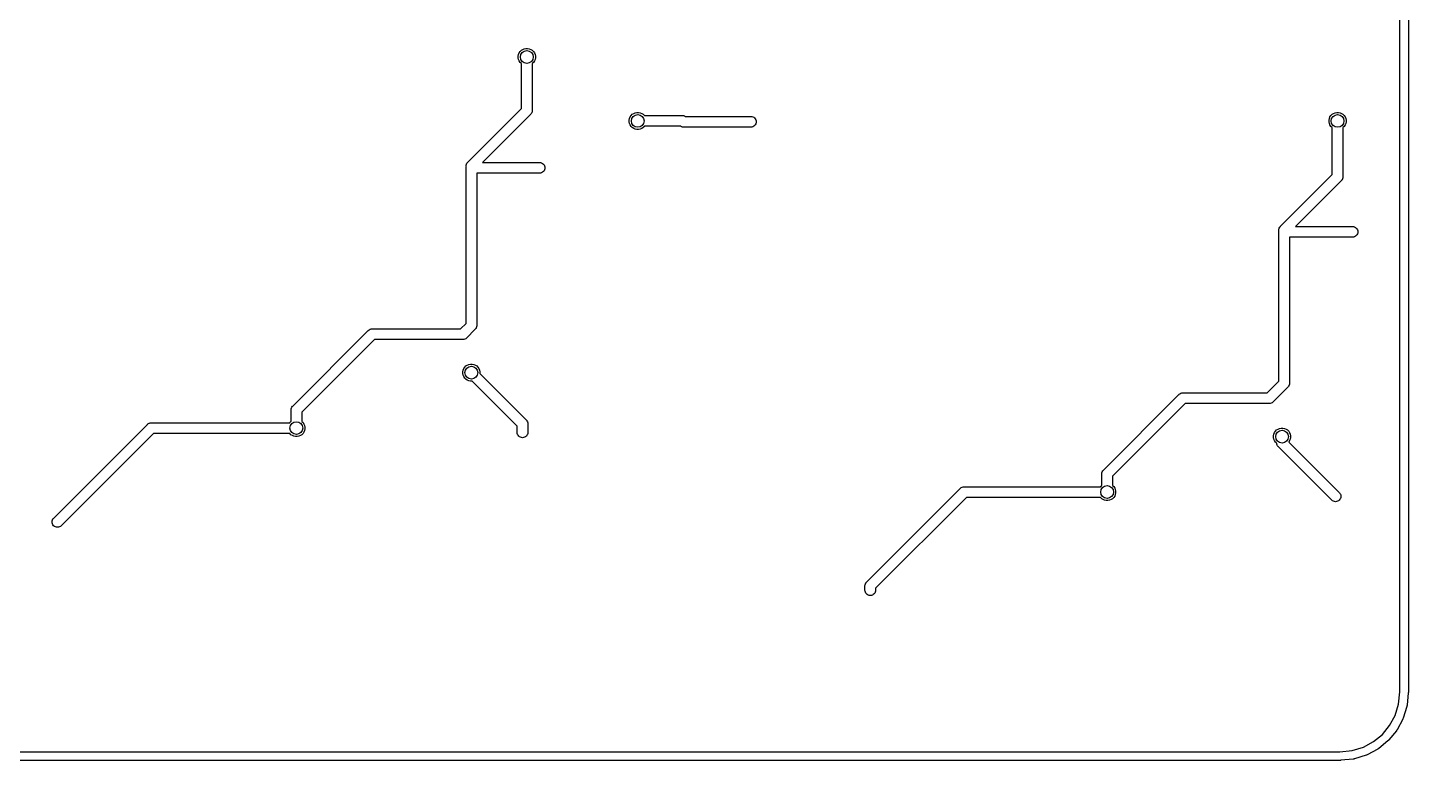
# Model space of a CAD drawing. Extents: x 0.4 to 11.3, y -7.9 to -0.4.
# Drawn here: x 7.606 to 8.88, y -4.759 to -4.083 of the extents above; entities that cross this region are included whole.
import ezdxf

# ---------------------------------------------------------------- set-up
doc = ezdxf.new("R2010")
doc.units = 0
doc.header["$MEASUREMENT"] = 0
doc.layers.add('BLACK', color=7, linetype='CONTINUOUS')

msp = doc.modelspace()

# ---------------------------------------------------------------- linework, layer by layer
at = {"layer": 'BLACK', "linetype": 'CONTINUOUS'}
for p, q in [((8.88031, -1.71038), (8.88031, -4.69606)), ((8.87244, -4.32296), (8.87244, -3.94967)), ((8.05906, -4.10946), (8.05936, -4.10794)), ((8.05906, -4.11101), (8.05906, -4.10946)), ((8.05936, -4.11253), (8.05906, -4.11101)), ((8.05936, -4.10794), (8.05995, -4.10651)), ((8.05995, -4.11397), (8.05936, -4.11253)), ((8.05995, -4.10651), (8.06081, -4.10522)), ((8.06081, -4.11526), (8.05995, -4.11397)), ((8.06081, -4.10522), (8.06191, -4.10412)), ((8.06191, -4.10412), (8.0632, -4.10326)), ((8.0632, -4.10326), (8.06463, -4.10266)), ((8.06463, -4.10266), (8.06615, -4.10236)), ((8.06615, -4.10236), (8.0677, -4.10236)), ((8.0677, -4.10236), (8.06923, -4.10266)), ((8.06923, -4.10266), (8.07066, -4.10326)), ((8.07066, -4.10326), (8.07195, -4.10412)), ((8.07195, -4.10412), (8.07305, -4.10522)), ((8.07305, -4.10522), (8.07391, -4.10651)), ((8.07391, -4.11397), (8.07305, -4.11526)), ((8.07391, -4.10651), (8.0745, -4.10794)), ((8.0745, -4.11253), (8.07391, -4.11397)), ((8.0745, -4.10794), (8.0748, -4.10946)), ((8.0748, -4.11101), (8.0745, -4.11253)), ((8.0748, -4.10946), (8.0748, -4.11101)), ((8.06191, -4.11635), (8.06081, -4.11526)), ((8.06201, -4.11642), (8.06191, -4.11635)), ((8.06201, -4.1578), (8.06201, -4.11642)), ((8.07195, -4.11635), (8.07185, -4.11642)), ((8.07185, -4.11642), (8.07185, -4.1596)), ((8.07305, -4.11526), (8.07195, -4.11635)), ((8.01244, -4.20737), (8.06201, -4.1578)), ((8.07024, -4.16349), (8.02605, -4.20768)), ((8.07043, -4.16334), (8.07024, -4.16349)), ((8.07058, -4.16315), (8.07043, -4.16334)), ((8.07104, -4.16259), (8.07058, -4.16315)), ((8.07058, -4.16315), (8.07058, -4.16315)), ((8.0715, -4.16173), (8.07104, -4.16259)), ((8.07159, -4.16142), (8.0715, -4.16173)), ((8.07178, -4.16081), (8.07159, -4.16142)), ((8.07185, -4.16008), (8.07178, -4.16081)), ((8.07185, -4.1596), (8.07187, -4.15984)), ((8.07187, -4.15984), (8.07185, -4.16008)), ((8.07185, -4.16008), (8.07185, -4.16008)), ((8.16172, -4.16699), (8.16231, -4.16556)), ((8.16231, -4.16556), (8.16318, -4.16427)), ((8.16318, -4.16427), (8.16427, -4.16318)), ((8.16427, -4.16318), (8.16556, -4.16231)), ((8.16556, -4.16231), (8.16699, -4.16172)), ((8.16699, -4.16172), (8.16852, -4.16142)), ((8.16852, -4.16142), (8.17007, -4.16142)), ((8.17007, -4.16142), (8.17159, -4.16172)), ((8.17159, -4.16172), (8.17302, -4.16231)), ((8.17302, -4.16231), (8.17431, -4.16318)), ((8.17431, -4.16318), (8.17541, -4.16427)), ((8.17541, -4.16427), (8.17547, -4.16437)), ((8.17547, -4.16437), (8.21039, -4.16437)), ((8.21039, -4.16437), (8.21063, -4.16435)), ((8.21063, -4.16435), (8.21087, -4.16437)), ((8.21087, -4.16437), (8.21087, -4.16437)), ((8.21087, -4.16437), (8.21159, -4.16444)), ((8.21159, -4.16444), (8.21252, -4.16472)), ((8.21252, -4.16472), (8.21334, -4.16516)), ((8.21334, -4.16516), (8.27386, -4.16516)), ((8.27386, -4.16516), (8.27459, -4.16523)), ((8.27459, -4.16523), (8.27551, -4.16551)), ((8.27551, -4.16551), (8.27637, -4.16597)), ((8.80739, -4.16699), (8.80798, -4.16556)), ((8.80798, -4.16556), (8.80884, -4.16427)), ((8.80884, -4.16427), (8.80994, -4.16318)), ((8.80994, -4.16318), (8.81123, -4.16231)), ((8.81123, -4.16231), (8.81266, -4.16172)), ((8.81266, -4.16172), (8.81419, -4.16142)), ((8.81419, -4.16142), (8.81574, -4.16142)), ((8.81574, -4.16142), (8.81726, -4.16172)), ((8.81726, -4.16172), (8.81869, -4.16231)), ((8.81869, -4.16231), (8.81998, -4.16318)), ((8.81998, -4.16318), (8.82108, -4.16427)), ((8.82108, -4.16427), (8.82194, -4.16556)), ((8.82194, -4.16556), (8.82253, -4.16699)), ((8.16142, -4.16852), (8.16172, -4.16699)), ((8.16142, -4.17007), (8.16142, -4.16852)), ((8.16172, -4.17159), (8.16142, -4.17007)), ((8.16231, -4.17302), (8.16172, -4.17159)), ((8.16318, -4.17431), (8.16231, -4.17302)), ((8.16427, -4.17541), (8.16318, -4.17431)), ((8.16556, -4.17627), (8.16427, -4.17541)), ((8.16699, -4.17686), (8.16556, -4.17627)), ((8.16852, -4.17717), (8.16699, -4.17686)), ((8.17007, -4.17717), (8.16852, -4.17717)), ((8.17159, -4.17686), (8.17007, -4.17717)), ((8.17302, -4.17627), (8.17159, -4.17686)), ((8.17431, -4.17541), (8.17302, -4.17627)), ((8.17541, -4.17431), (8.17431, -4.17541)), ((8.17547, -4.17421), (8.17541, -4.17431)), ((8.20871, -4.17421), (8.17547, -4.17421)), ((8.20952, -4.17465), (8.20871, -4.17421)), ((8.21045, -4.17493), (8.20952, -4.17465)), ((8.21118, -4.175), (8.21045, -4.17493)), ((8.21142, -4.17502), (8.21118, -4.175)), ((8.21118, -4.175), (8.21118, -4.175)), ((8.21166, -4.175), (8.21142, -4.17502)), ((8.27386, -4.175), (8.21166, -4.175)), ((8.27459, -4.17493), (8.27386, -4.175)), ((8.27551, -4.17465), (8.27459, -4.17493)), ((8.27637, -4.17419), (8.27551, -4.17465)), ((8.27637, -4.16597), (8.27712, -4.16658)), ((8.27712, -4.17358), (8.27637, -4.17419)), ((8.27712, -4.16658), (8.27773, -4.16733)), ((8.27773, -4.17283), (8.27712, -4.17358)), ((8.27773, -4.16733), (8.27819, -4.16819)), ((8.27819, -4.17197), (8.27773, -4.17283)), ((8.27819, -4.16819), (8.27847, -4.16911)), ((8.27847, -4.17104), (8.27819, -4.17197)), ((8.27847, -4.16911), (8.27857, -4.17008)), ((8.27857, -4.17008), (8.27847, -4.17104)), ((8.80709, -4.16852), (8.80739, -4.16699)), ((8.80709, -4.17007), (8.80709, -4.16852)), ((8.80739, -4.17159), (8.80709, -4.17007)), ((8.80798, -4.17302), (8.80739, -4.17159)), ((8.80884, -4.17431), (8.80798, -4.17302)), ((8.80994, -4.17541), (8.80884, -4.17431)), ((8.81004, -4.17547), (8.80994, -4.17541)), ((8.81004, -4.21883), (8.81004, -4.17547)), ((8.81998, -4.17541), (8.81988, -4.17547)), ((8.81988, -4.17547), (8.81988, -4.22063)), ((8.82108, -4.17431), (8.81998, -4.17541)), ((8.82194, -4.17302), (8.82108, -4.17431)), ((8.82253, -4.17159), (8.82194, -4.17302)), ((8.82253, -4.16699), (8.82283, -4.16852)), ((8.82283, -4.17007), (8.82253, -4.17159)), ((8.82283, -4.16852), (8.82283, -4.17007)), ((8.0108, -4.21102), (8.01083, -4.21078)), ((8.01083, -4.21126), (8.0108, -4.21102)), ((8.01083, -4.21078), (8.0109, -4.21006)), ((8.01083, -4.21078), (8.01083, -4.21078)), ((8.01083, -4.35623), (8.01083, -4.21126)), ((8.0109, -4.21006), (8.01118, -4.20913)), ((8.01118, -4.20913), (8.01164, -4.20828)), ((8.01164, -4.20828), (8.01225, -4.20753)), ((8.01225, -4.20753), (8.01244, -4.20737)), ((8.02605, -4.20768), (8.07898, -4.20768)), ((8.07898, -4.20768), (8.0797, -4.20775)), ((8.0797, -4.20775), (8.08063, -4.20803)), ((8.08063, -4.20803), (8.08149, -4.20849)), ((8.08149, -4.21671), (8.08063, -4.21717)), ((8.08149, -4.20849), (8.08224, -4.2091)), ((8.08224, -4.2161), (8.08149, -4.21671)), ((8.08224, -4.2091), (8.08285, -4.20985)), ((8.08285, -4.21535), (8.08224, -4.2161)), ((8.08285, -4.20985), (8.08331, -4.21071)), ((8.08331, -4.21449), (8.08285, -4.21535)), ((8.08331, -4.21071), (8.08359, -4.21163)), ((8.08359, -4.21356), (8.08331, -4.21449)), ((8.08359, -4.21163), (8.08369, -4.2126)), ((8.08369, -4.2126), (8.08359, -4.21356)), ((8.07898, -4.21752), (8.02067, -4.21752)), ((8.02067, -4.21752), (8.02067, -4.35803)), ((8.0797, -4.21745), (8.07898, -4.21752)), ((8.08063, -4.21717), (8.0797, -4.21745)), ((8.76244, -4.26643), (8.81004, -4.21883)), ((8.81827, -4.22452), (8.77605, -4.26673)), ((8.81846, -4.22436), (8.81827, -4.22452)), ((8.81867, -4.22411), (8.81846, -4.22436)), ((8.81907, -4.22361), (8.81867, -4.22411)), ((8.81953, -4.22276), (8.81907, -4.22361)), ((8.81956, -4.22265), (8.81953, -4.22276)), ((8.81981, -4.22183), (8.81956, -4.22265)), ((8.81988, -4.22111), (8.81981, -4.22183)), ((8.81988, -4.22063), (8.81991, -4.22087)), ((8.81991, -4.22087), (8.81988, -4.22111)), ((8.81988, -4.22111), (8.81988, -4.22111)), ((8.76118, -4.26819), (8.76164, -4.26733)), ((8.76164, -4.26733), (8.76225, -4.26658)), ((8.76225, -4.26658), (8.76244, -4.26643)), ((8.77605, -4.26673), (8.82898, -4.26673)), ((8.82898, -4.26673), (8.8297, -4.2668)), ((8.8297, -4.2668), (8.83063, -4.26708)), ((8.83063, -4.26708), (8.83149, -4.26754)), ((8.83149, -4.26754), (8.83224, -4.26816)), ((8.7608, -4.27008), (8.76083, -4.26984)), ((8.76083, -4.27032), (8.7608, -4.27008)), ((8.76083, -4.26984), (8.7609, -4.26911)), ((8.76083, -4.26984), (8.76083, -4.26984)), ((8.76083, -4.40938), (8.76083, -4.27032)), ((8.7609, -4.26911), (8.76118, -4.26819)), ((8.82898, -4.27657), (8.77067, -4.27657)), ((8.77067, -4.27657), (8.77067, -4.41118)), ((8.8297, -4.2765), (8.82898, -4.27657)), ((8.83063, -4.27622), (8.8297, -4.2765)), ((8.83149, -4.27577), (8.83063, -4.27622)), ((8.83224, -4.27515), (8.83149, -4.27577)), ((8.83224, -4.26816), (8.83285, -4.26891)), ((8.83285, -4.2744), (8.83224, -4.27515)), ((8.83285, -4.26891), (8.83331, -4.26976)), ((8.83331, -4.27355), (8.83285, -4.2744)), ((8.83331, -4.26976), (8.83359, -4.27069)), ((8.83359, -4.27262), (8.83331, -4.27355)), ((8.83359, -4.27069), (8.83369, -4.27165)), ((8.83369, -4.27165), (8.83359, -4.27262)), ((8.87244, -4.69625), (8.87244, -4.32296)), ((8.87244, -4.32296), (8.87244, -4.32296)), ((8.00584, -4.36122), (8.01083, -4.35623)), ((7.85102, -4.4324), (7.92059, -4.36283)), ((7.92059, -4.36283), (7.92075, -4.36265)), ((7.92075, -4.36265), (7.92107, -4.36238)), ((7.92107, -4.36238), (7.92149, -4.36203)), ((7.92149, -4.36203), (7.92235, -4.36157)), ((7.92235, -4.36157), (7.92328, -4.36129)), ((7.92328, -4.36129), (7.924, -4.36122)), ((7.924, -4.36122), (7.92424, -4.3612)), ((7.924, -4.36122), (7.924, -4.36122)), ((7.92424, -4.3612), (7.92448, -4.36122)), ((7.92448, -4.36122), (8.00584, -4.36122)), ((8.01137, -4.36964), (8.01062, -4.37025)), ((8.01152, -4.36945), (8.01137, -4.36964)), ((8.01906, -4.36192), (8.01152, -4.36945)), ((8.01924, -4.36176), (8.01906, -4.36192)), ((8.01963, -4.36129), (8.01924, -4.36176)), ((8.01986, -4.36102), (8.01963, -4.36129)), ((8.02032, -4.36016), (8.01986, -4.36102)), ((8.0206, -4.35923), (8.02032, -4.36016)), ((8.02067, -4.35851), (8.0206, -4.35923)), ((8.02067, -4.35803), (8.02069, -4.35827)), ((8.02069, -4.35827), (8.02067, -4.35851)), ((8.02067, -4.35851), (8.02067, -4.35851)), ((7.92628, -4.37106), (7.85925, -4.43809)), ((8.00763, -4.37106), (7.92628, -4.37106)), ((8.00787, -4.37109), (8.00763, -4.37106)), ((8.00812, -4.37106), (8.00787, -4.37109)), ((8.00884, -4.37099), (8.00812, -4.37106)), ((8.00812, -4.37106), (8.00812, -4.37106)), ((8.00977, -4.37071), (8.00884, -4.37099)), ((8.01062, -4.37025), (8.00977, -4.37071)), ((8.01073, -4.39546), (8.01202, -4.3946)), ((8.01202, -4.3946), (8.01345, -4.394)), ((8.01345, -4.394), (8.01497, -4.3937)), ((8.01497, -4.3937), (8.01652, -4.3937)), ((8.01652, -4.3937), (8.01804, -4.394)), ((8.01804, -4.394), (8.01948, -4.3946)), ((8.01948, -4.3946), (8.02077, -4.39546)), ((8.00787, -4.4008), (8.00818, -4.39928)), ((8.00787, -4.40235), (8.00787, -4.4008)), ((8.00818, -4.40387), (8.00787, -4.40235)), ((8.00818, -4.39928), (8.00877, -4.39785)), ((8.00877, -4.4053), (8.00818, -4.40387)), ((8.00877, -4.39785), (8.00963, -4.39656)), ((8.00963, -4.40659), (8.00877, -4.4053)), ((8.00963, -4.39656), (8.01073, -4.39546)), ((8.01073, -4.40769), (8.00963, -4.40659)), ((8.01202, -4.40855), (8.01073, -4.40769)), ((8.02077, -4.39546), (8.02186, -4.39656)), ((8.02186, -4.39656), (8.02273, -4.39785)), ((8.02273, -4.39785), (8.02332, -4.39928)), ((8.02332, -4.39928), (8.02362, -4.4008)), ((8.02362, -4.40235), (8.0236, -4.40247)), ((8.0236, -4.40247), (8.0663, -4.44517)), ((8.02362, -4.4008), (8.02362, -4.40235)), ((8.01345, -4.40915), (8.01202, -4.40855)), ((8.01497, -4.40945), (8.01345, -4.40915)), ((8.01652, -4.40945), (8.01497, -4.40945)), ((8.01664, -4.40943), (8.01652, -4.40945)), ((8.05807, -4.45086), (8.01664, -4.40943)), ((8.66953, -4.42109), (8.67038, -4.42063)), ((8.67038, -4.42063), (8.67131, -4.42035)), ((8.67131, -4.42035), (8.67203, -4.42028)), ((8.67203, -4.42028), (8.67227, -4.42025)), ((8.67203, -4.42028), (8.67203, -4.42028)), ((8.67227, -4.42025), (8.67251, -4.42028)), ((8.67251, -4.42028), (8.74993, -4.42028)), ((8.74993, -4.42028), (8.76083, -4.40938)), ((8.76906, -4.41507), (8.75562, -4.42851)), ((8.76924, -4.41491), (8.76906, -4.41507)), ((8.7694, -4.41473), (8.76924, -4.41491)), ((8.76986, -4.41416), (8.7694, -4.41473)), ((8.77032, -4.41331), (8.76986, -4.41416)), ((8.77036, -4.41316), (8.77032, -4.41331)), ((8.7706, -4.41238), (8.77036, -4.41316)), ((8.77067, -4.41166), (8.7706, -4.41238)), ((8.77067, -4.41118), (8.77069, -4.41142)), ((8.77069, -4.41142), (8.77067, -4.41166)), ((8.77067, -4.41166), (8.77067, -4.41166)), ((7.84976, -4.43416), (7.85022, -4.43331)), ((7.85022, -4.43331), (7.85083, -4.43256)), ((7.85083, -4.43256), (7.85102, -4.4324)), ((8.59905, -4.49146), (8.66862, -4.42189)), ((8.67431, -4.43012), (8.60728, -4.49715)), ((8.66862, -4.42189), (8.66878, -4.4217)), ((8.66878, -4.4217), (8.66896, -4.42155)), ((8.66896, -4.42155), (8.66953, -4.42109)), ((8.66896, -4.42155), (8.66896, -4.42155)), ((8.75173, -4.43012), (8.67431, -4.43012)), ((8.75197, -4.43014), (8.75173, -4.43012)), ((8.75221, -4.43012), (8.75197, -4.43014)), ((8.75293, -4.43005), (8.75221, -4.43012)), ((8.75221, -4.43012), (8.75221, -4.43012)), ((8.75386, -4.42977), (8.75293, -4.43005)), ((8.75472, -4.42931), (8.75386, -4.42977)), ((8.75547, -4.42869), (8.75472, -4.42931)), ((8.75562, -4.42851), (8.75547, -4.42869)), ((7.84939, -4.43605), (7.84941, -4.43581)), ((7.84941, -4.43629), (7.84939, -4.43605)), ((7.84941, -4.43581), (7.84948, -4.43509)), ((7.84941, -4.43581), (7.84941, -4.43581)), ((7.84941, -4.44657), (7.84941, -4.43629)), ((7.84948, -4.43509), (7.84976, -4.43416)), ((7.85925, -4.43809), (7.85925, -4.44657)), ((8.0663, -4.44517), (8.06649, -4.44532)), ((8.06649, -4.44532), (8.06664, -4.44551)), ((8.06664, -4.44551), (8.06664, -4.44551)), ((8.06664, -4.44551), (8.06695, -4.44589)), ((8.06695, -4.44589), (8.0671, -4.44607)), ((8.0671, -4.44607), (8.06756, -4.44693)), ((7.63021, -4.53606), (7.71682, -4.44945)), ((7.72251, -4.45768), (7.63717, -4.54302)), ((7.71682, -4.44945), (7.71698, -4.44926)), ((7.71698, -4.44926), (7.7173, -4.44899)), ((7.7173, -4.44899), (7.71773, -4.44864)), ((7.71773, -4.44864), (7.71858, -4.44819)), ((7.71858, -4.44819), (7.71866, -4.44816)), ((7.71866, -4.44816), (7.71951, -4.44791)), ((7.71951, -4.44791), (7.72023, -4.44783)), ((7.72023, -4.44783), (7.72047, -4.44781)), ((7.72023, -4.44783), (7.72023, -4.44783)), ((7.72047, -4.44781), (7.72071, -4.44783)), ((7.72071, -4.44783), (7.84815, -4.44783)), ((7.84815, -4.45768), (7.72251, -4.45768)), ((7.84815, -4.44783), (7.84821, -4.44774)), ((7.84821, -4.45778), (7.84815, -4.45768)), ((7.84821, -4.44774), (7.84931, -4.44664)), ((7.84931, -4.45887), (7.84821, -4.45778)), ((7.84931, -4.44664), (7.84941, -4.44657)), ((7.8506, -4.45973), (7.84931, -4.45887)), ((7.85935, -4.45887), (7.85806, -4.45973)), ((7.85925, -4.44657), (7.85935, -4.44664)), ((7.85935, -4.44664), (7.86045, -4.44774)), ((7.86045, -4.45778), (7.85935, -4.45887)), ((7.86045, -4.44774), (7.86131, -4.44903)), ((7.86131, -4.45649), (7.86045, -4.45778)), ((7.86131, -4.44903), (7.8619, -4.45046)), ((7.8619, -4.45505), (7.86131, -4.45649)), ((7.8619, -4.45046), (7.8622, -4.45198)), ((7.8622, -4.45353), (7.8619, -4.45505)), ((7.8622, -4.45198), (7.8622, -4.45353)), ((8.05807, -4.45693), (8.05807, -4.45086)), ((8.05814, -4.45766), (8.05807, -4.45693)), ((8.05842, -4.45859), (8.05814, -4.45766)), ((8.05888, -4.45944), (8.05842, -4.45859)), ((8.06756, -4.45859), (8.0671, -4.45944)), ((8.06756, -4.44693), (8.06784, -4.44785)), ((8.06784, -4.45766), (8.06756, -4.45859)), ((8.06784, -4.44785), (8.06791, -4.44858)), ((8.06791, -4.45693), (8.06784, -4.45766)), ((8.06791, -4.44858), (8.06791, -4.44858)), ((8.06791, -4.44858), (8.06794, -4.44882)), ((8.06794, -4.44882), (8.06791, -4.44906)), ((8.06791, -4.44906), (8.06791, -4.45693)), ((8.75591, -4.45985), (8.75621, -4.45833)), ((8.75621, -4.45833), (8.7568, -4.4569)), ((8.7568, -4.4569), (8.75766, -4.45561)), ((8.75766, -4.45561), (8.75876, -4.45451)), ((8.75876, -4.45451), (8.76005, -4.45365)), ((8.76005, -4.45365), (8.76148, -4.45306)), ((8.76148, -4.45306), (8.763, -4.45276)), ((8.763, -4.45276), (8.76456, -4.45276)), ((8.76456, -4.45276), (8.76608, -4.45306)), ((8.76608, -4.45306), (8.76751, -4.45365)), ((8.76751, -4.45365), (8.7688, -4.45451)), ((8.7688, -4.45451), (8.7699, -4.45561)), ((8.7699, -4.45561), (8.77076, -4.4569)), ((8.77076, -4.4569), (8.77135, -4.45833)), ((8.77135, -4.45833), (8.77165, -4.45985)), ((7.85203, -4.46033), (7.8506, -4.45973)), ((7.85356, -4.46063), (7.85203, -4.46033)), ((7.85511, -4.46063), (7.85356, -4.46063)), ((7.85663, -4.46033), (7.85511, -4.46063)), ((7.85806, -4.45973), (7.85663, -4.46033)), ((8.0595, -4.46019), (8.05888, -4.45944)), ((8.06024, -4.4608), (8.0595, -4.46019)), ((8.0611, -4.46126), (8.06024, -4.4608)), ((8.06203, -4.46154), (8.0611, -4.46126)), ((8.06299, -4.46164), (8.06203, -4.46154)), ((8.06396, -4.46154), (8.06299, -4.46164)), ((8.06488, -4.46126), (8.06396, -4.46154)), ((8.06574, -4.4608), (8.06488, -4.46126)), ((8.06649, -4.46019), (8.06574, -4.4608)), ((8.0671, -4.45944), (8.06649, -4.46019)), ((8.75591, -4.46141), (8.75591, -4.45985)), ((8.75621, -4.46293), (8.75591, -4.46141)), ((8.7568, -4.46436), (8.75621, -4.46293)), ((8.75766, -4.46565), (8.7568, -4.46436)), ((8.75876, -4.46675), (8.75766, -4.46565)), ((8.75886, -4.46681), (8.75876, -4.46675)), ((8.75893, -4.4675), (8.75886, -4.46681)), ((8.75921, -4.46843), (8.75893, -4.4675)), ((8.75967, -4.46928), (8.75921, -4.46843)), ((8.76013, -4.46984), (8.75967, -4.46928)), ((8.76028, -4.47003), (8.76013, -4.46984)), ((8.76047, -4.47019), (8.76028, -4.47003)), ((8.80968, -4.5194), (8.76047, -4.47019)), ((8.7699, -4.46565), (8.76987, -4.46567)), ((8.76987, -4.46567), (8.81664, -4.51244)), ((8.77076, -4.46436), (8.7699, -4.46565)), ((8.77135, -4.46293), (8.77076, -4.46436)), ((8.77165, -4.46141), (8.77135, -4.46293)), ((8.77165, -4.45985), (8.77165, -4.46141)), ((8.59742, -4.49511), (8.59744, -4.49487)), ((8.59744, -4.49535), (8.59742, -4.49511)), ((8.59744, -4.49487), (8.59751, -4.49414)), ((8.59744, -4.49487), (8.59744, -4.49487)), ((8.59744, -4.50563), (8.59744, -4.49535)), ((8.59751, -4.49414), (8.59779, -4.49322)), ((8.59779, -4.49322), (8.59825, -4.49236)), ((8.59825, -4.49236), (8.59887, -4.49161)), ((8.59887, -4.49161), (8.59905, -4.49146)), ((8.38055, -4.59477), (8.46682, -4.5085)), ((8.46682, -4.5085), (8.46698, -4.50831)), ((8.46698, -4.50831), (8.46716, -4.50816)), ((8.46716, -4.50816), (8.46773, -4.5077)), ((8.46716, -4.50816), (8.46716, -4.50816)), ((8.46773, -4.5077), (8.46858, -4.50724)), ((8.46858, -4.50724), (8.46951, -4.50696)), ((8.46951, -4.50696), (8.47023, -4.50689)), ((8.47023, -4.50689), (8.47047, -4.50687)), ((8.47023, -4.50689), (8.47023, -4.50689)), ((8.47047, -4.50687), (8.47071, -4.50689)), ((8.47071, -4.50689), (8.59618, -4.50689)), ((8.59618, -4.50689), (8.59625, -4.50679)), ((8.59625, -4.50679), (8.59734, -4.50569)), ((8.59734, -4.50569), (8.59744, -4.50563)), ((8.60728, -4.49715), (8.60728, -4.50563)), ((8.60728, -4.50563), (8.60738, -4.50569)), ((8.60738, -4.50569), (8.60848, -4.50679)), ((8.60848, -4.50679), (8.60934, -4.50808)), ((8.60934, -4.50808), (8.60993, -4.50951)), ((8.60993, -4.50951), (8.61024, -4.51104)), ((8.47251, -4.51673), (8.38878, -4.60046)), ((8.59618, -4.51673), (8.47251, -4.51673)), ((8.59625, -4.51683), (8.59618, -4.51673)), ((8.59734, -4.51793), (8.59625, -4.51683)), ((8.59863, -4.51879), (8.59734, -4.51793)), ((8.60007, -4.51938), (8.59863, -4.51879)), ((8.60159, -4.51968), (8.60007, -4.51938)), ((8.60314, -4.51968), (8.60159, -4.51968)), ((8.60466, -4.51938), (8.60314, -4.51968)), ((8.60609, -4.51879), (8.60466, -4.51938)), ((8.60738, -4.51793), (8.60609, -4.51879)), ((8.60848, -4.51683), (8.60738, -4.51793)), ((8.60934, -4.51554), (8.60848, -4.51683)), ((8.60993, -4.51411), (8.60934, -4.51554)), ((8.61024, -4.51259), (8.60993, -4.51411)), ((8.61024, -4.51104), (8.61024, -4.51259)), ((8.81024, -4.51986), (8.80968, -4.5194)), ((8.8111, -4.52032), (8.81024, -4.51986)), ((8.81203, -4.5206), (8.8111, -4.52032)), ((8.81299, -4.52069), (8.81203, -4.5206)), ((8.81396, -4.5206), (8.81299, -4.52069)), ((8.81488, -4.52032), (8.81396, -4.5206)), ((8.81574, -4.51986), (8.81488, -4.52032)), ((8.81649, -4.51924), (8.81574, -4.51986)), ((8.8171, -4.5185), (8.81649, -4.51924)), ((8.81664, -4.51244), (8.8171, -4.513)), ((8.8171, -4.513), (8.81756, -4.51386)), ((8.81756, -4.51764), (8.8171, -4.5185)), ((8.81756, -4.51386), (8.81784, -4.51478)), ((8.81784, -4.51671), (8.81756, -4.51764)), ((8.81784, -4.51478), (8.81794, -4.51575)), ((8.81794, -4.51575), (8.81784, -4.51671)), ((7.62891, -4.53937), (7.62901, -4.53841)), ((7.62901, -4.54033), (7.62891, -4.53937)), ((7.62901, -4.53841), (7.62929, -4.53748)), ((7.62929, -4.54126), (7.62901, -4.54033)), ((7.62929, -4.53748), (7.62975, -4.53662)), ((7.62975, -4.54212), (7.62929, -4.54126)), ((7.62975, -4.53662), (7.63021, -4.53606)), ((7.63036, -4.54287), (7.62975, -4.54212)), ((7.63111, -4.54348), (7.63036, -4.54287)), ((7.63197, -4.54394), (7.63111, -4.54348)), ((7.63289, -4.54422), (7.63197, -4.54394)), ((7.63386, -4.54432), (7.63289, -4.54422)), ((7.63482, -4.54422), (7.63386, -4.54432)), ((7.63575, -4.54394), (7.63482, -4.54422)), ((7.63661, -4.54348), (7.63575, -4.54394)), ((7.63717, -4.54302), (7.63661, -4.54348)), ((8.37891, -4.59843), (8.37894, -4.59818)), ((8.37894, -4.59867), (8.37891, -4.59843)), ((8.37894, -4.59818), (8.37901, -4.59746)), ((8.37894, -4.59818), (8.37894, -4.59818)), ((8.37894, -4.6026), (8.37894, -4.59867)), ((8.37901, -4.59746), (8.37902, -4.59743)), ((8.37902, -4.59743), (8.37929, -4.59653)), ((8.37929, -4.59653), (8.37975, -4.59568)), ((8.37975, -4.59568), (8.38021, -4.59512)), ((8.38021, -4.59512), (8.38036, -4.59493)), ((8.38021, -4.59512), (8.38021, -4.59512)), ((8.38036, -4.59493), (8.38055, -4.59477)), ((8.37901, -4.60333), (8.37894, -4.6026)), ((8.37929, -4.60425), (8.37901, -4.60333)), ((8.37975, -4.60511), (8.37929, -4.60425)), ((8.38036, -4.60586), (8.37975, -4.60511)), ((8.38111, -4.60647), (8.38036, -4.60586)), ((8.38197, -4.60693), (8.38111, -4.60647)), ((8.38289, -4.60721), (8.38197, -4.60693)), ((8.38386, -4.60731), (8.38289, -4.60721)), ((8.38482, -4.60721), (8.38386, -4.60731)), ((8.38575, -4.60693), (8.38482, -4.60721)), ((8.38661, -4.60647), (8.38575, -4.60693)), ((8.38735, -4.60586), (8.38661, -4.60647)), ((8.38797, -4.60511), (8.38735, -4.60586)), ((8.38843, -4.60425), (8.38797, -4.60511)), ((8.38871, -4.60333), (8.38843, -4.60425)), ((8.38878, -4.6026), (8.38871, -4.60333)), ((8.38878, -4.60046), (8.38878, -4.6026)), ((8.8713, -4.70757), (8.87244, -4.69625)), ((8.88026, -4.69722), (8.87911, -4.70857)), ((8.8803, -4.69683), (8.88026, -4.69722)), ((8.88026, -4.69722), (8.88026, -4.69722)), ((8.88031, -4.69665), (8.8803, -4.69683)), ((8.88031, -4.69606), (8.88032, -4.69607)), ((8.88032, -4.69607), (8.88031, -4.6964)), ((8.88031, -4.6964), (8.88031, -4.69664)), ((8.88031, -4.69664), (8.88031, -4.69664)), ((8.88031, -4.69664), (8.88031, -4.69665)), ((8.8681, -4.71791), (8.8713, -4.70757)), ((8.87888, -4.7097), (8.87556, -4.72043)), ((8.87896, -4.70951), (8.87888, -4.7097)), ((8.87904, -4.70914), (8.87896, -4.70951)), ((8.87911, -4.70877), (8.87904, -4.70914)), ((8.87911, -4.70857), (8.87911, -4.70877)), ((8.86302, -4.72726), (8.8681, -4.71791)), ((8.87511, -4.72149), (8.86986, -4.73118)), ((8.87522, -4.72133), (8.87511, -4.72149)), ((8.87529, -4.72115), (8.87522, -4.72133)), ((8.87552, -4.72062), (8.87529, -4.72115)), ((8.87529, -4.72115), (8.87529, -4.72115)), ((8.87556, -4.72043), (8.87552, -4.72062)), ((8.84814, -4.74214), (8.85629, -4.73542)), ((8.85629, -4.73542), (8.86302, -4.72726)), ((8.86921, -4.73214), (8.86226, -4.74056)), ((8.86934, -4.732), (8.86921, -4.73214)), ((8.86945, -4.73184), (8.86934, -4.732)), ((8.86946, -4.73183), (8.86945, -4.73184)), ((8.86957, -4.73167), (8.86946, -4.73183)), ((8.86967, -4.73152), (8.86957, -4.73167)), ((8.86978, -4.73135), (8.86967, -4.73152)), ((8.86967, -4.73152), (8.86967, -4.73152)), ((8.86986, -4.73118), (8.86978, -4.73135)), ((7.15863, -4.75156), (8.81713, -4.75156)), ((8.81713, -4.75156), (8.82844, -4.75043)), ((8.82844, -4.75043), (8.83878, -4.74722)), ((8.83878, -4.74722), (8.84814, -4.74214)), ((8.85205, -4.74898), (8.84237, -4.75423)), ((8.85223, -4.74891), (8.85205, -4.74898)), ((8.85239, -4.74879), (8.85223, -4.74891)), ((8.8524, -4.74879), (8.85239, -4.74879)), ((8.85256, -4.74868), (8.8524, -4.74879)), ((8.85271, -4.74858), (8.85256, -4.74868)), ((8.85288, -4.74847), (8.85271, -4.74858)), ((8.85271, -4.74858), (8.85271, -4.74858)), ((8.85301, -4.74833), (8.85288, -4.74847)), ((8.86144, -4.74138), (8.85301, -4.74833)), ((8.86159, -4.74128), (8.86144, -4.74138)), ((8.86174, -4.74114), (8.86159, -4.74128)), ((8.86175, -4.74113), (8.86174, -4.74114)), ((8.86188, -4.741), (8.86175, -4.74113)), ((8.86201, -4.74087), (8.86188, -4.741)), ((8.86216, -4.74072), (8.86201, -4.74086)), ((8.86201, -4.74086), (8.86201, -4.74087)), ((8.86226, -4.74056), (8.86216, -4.74072)), ((8.81694, -4.75944), (7.15844, -4.75944)), ((8.8173, -4.75944), (8.81694, -4.75944)), ((8.81694, -4.75944), (8.81694, -4.75944)), ((8.81752, -4.75944), (8.8173, -4.75944)), ((8.81773, -4.75942), (8.81752, -4.75944)), ((8.81752, -4.75944), (8.81752, -4.75944)), ((8.81752, -4.75944), (8.81752, -4.75944)), ((8.81809, -4.75938), (8.81773, -4.75942)), ((8.8181, -4.75938), (8.81809, -4.75938)), ((8.82944, -4.75824), (8.8181, -4.75938)), ((8.82964, -4.75824), (8.82944, -4.75824)), ((8.83001, -4.75816), (8.82964, -4.75824)), ((8.83039, -4.75809), (8.83001, -4.75816)), ((8.83057, -4.75801), (8.83039, -4.75809)), ((8.8413, -4.75468), (8.83057, -4.75801)), ((8.84149, -4.75464), (8.8413, -4.75468)), ((8.84167, -4.75457), (8.84149, -4.75464)), ((8.84221, -4.75434), (8.84167, -4.75457)), ((8.84167, -4.75457), (8.84167, -4.75457)), ((8.84237, -4.75423), (8.84221, -4.75434))]:
    msp.add_line(p, q, dxfattribs=at)
at = {"layer": 'BLACK'}
for centre in [(8.06693, -4.11024), (8.16929, -4.16929), (8.81496, -4.16929), (8.01575, -4.40157), (7.85433, -4.45276), (8.76378, -4.46063), (8.60236, -4.51181)]:
    msp.add_circle(centre, 0.00591, dxfattribs=at)

doc.saveas('drawing.dxf')
